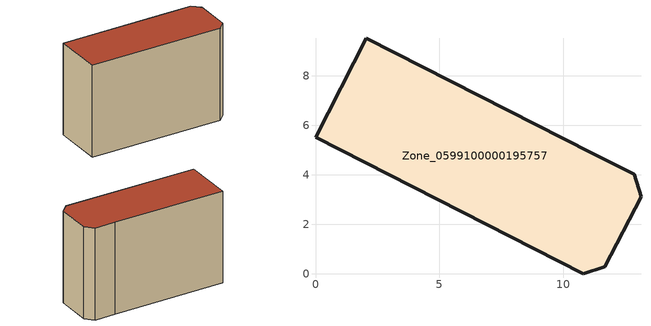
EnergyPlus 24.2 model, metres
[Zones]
Zone_0599100000195757
 floor ground (C_G): 10.81,0 0,5.52 2.04,9.52 11.16,4.87 12.87,4.03 13.14,3.12 11.68,0.28 z4.01
 wall outside (C_F): 11.68,0.28 13.14,3.12 12.87,4.03 11.16,4.87 2.04,9.52 0,5.52 10.81,0 11.68,0.28 z4.01:12.41
 roof outside (C_R): 11.16,4.87 2.04,9.52 0,5.52 10.81,0 11.68,0.28 13.14,3.12 12.87,4.03 z12.41
[BUILDING]
Pand.0599100000195757: North Axis=0; Terrain=City; Loads Convergence Tolerance Value=0.04; Temperature Convergence Tolerance Value=0.4; Solar Distribution=FullExterior; Maximum Number of Warmup Days=25; Minimum Number of Warmup Days=1
[Site:Location]
Rotterdam.The.Hague.AP_ZH_NLD Design_Conditions: Latitude=51.96; Longitude=4.45; Time Zone=1; Elevation=-4.5
[SITE:GROUNDTEMPERATURE:BUILDINGSURFACE]
18, 18, 18, 18, 18, 18, 18, 18, 18, 18, 18, 18
[MATERIAL] Thermal Absorptance=0.9; Solar Absorptance=0.7; Visible Absorptance=0.7
Name | Roughness | Thickness | Conductivity | Density | Specific Heat
G.TI.1992-2005 | MediumSmooth | 0.15 | 0.06 | 540 | 1210
F.TI.1992-2005 | Rough | 0.3 | 0.12 | 1920 | 840
R.TI.1992-2005 | MediumRough | 0.2 | 0.08 | 1500 | 1000
[CONSTRUCTION]
C_G: G.TI.1992-2005
C_F: F.TI.1992-2005
C_R: R.TI.1992-2005
[ZONE]
Zone_0599100000195757: Type=1; Multiplier=1; Ceiling Height=Autocalculate; Volume=Autocalculate; Floor Area=autocalculate; Part of Total Floor Area=Yes
[ZONEINFILTRATION:DESIGNFLOWRATE]
Infil_Zone_0599100000195757: Zone or ZoneList or Space or SpaceList=Zone_0599100000195757; Schedule=AlwaysOn; Design Flow Rate Calculation Method=Flow/Area; Flow Rate per Floor Area=0.0015; Constant Term Coefficient=1; Temperature Term Coefficient=0; Velocity Term Coefficient=0; Velocity Squared Term Coefficient=0
[HVACTEMPLATE:ZONE:IDEALLOADSAIRSYSTEM]
Zone_0599100000195757: Maximum Heating Supply Air Temperature=50; Minimum Cooling Supply Air Temperature=13; Maximum Heating Supply Air Humidity Ratio=0.0156; Minimum Cooling Supply Air Humidity Ratio=0.0077; Heating Limit=NoLimit; Cooling Limit=NoLimit; Dehumidification Control Type=ConstantSensibleHeatRatio; Cooling Sensible Heat Ratio=0.7; Dehumidification Setpoint=60; Humidification Control Type=None; Humidification Setpoint=30; Outdoor Air Method=None; Outdoor Air Flow Rate per Person=0.00944; Outdoor Air Flow Rate per Zone Floor Area=0; Outdoor Air Flow Rate per Zone=0; Demand Controlled Ventilation Type=None; Outdoor Air Economizer Type=NoEconomizer; Heat Recovery Type=None; Sensible Heat Recovery Effectiveness=0.7; Latent Heat Recovery Effectiveness=0.65
[ZONECONTROL:THERMOSTAT]
ThermostatControl_Zone_0599100000195757: Zone or ZoneList=Zone_0599100000195757; Control Type Schedule=DualSetpointControlType; Control 1=Thermostat_Zone_0599100000195757; Temperature Difference Between Cutout And Setpoint=0
[THERMOSTATSETPOINT:DUALSETPOINT]
Thermostat_Zone_0599100000195757: Heating Setpoint Temperature Schedule=HeatingSetpoint_Zone_0599100000195757; Cooling Setpoint Temperature Schedule=CoolingSetpoint_Zone_0599100000195757
[SCHEDULE:COMPACT]
HeatingSetpoint_Zone_0599100000195757: Through: 12/31, For: AllDays, Until: 24:00, 21
CoolingSetpoint_Zone_0599100000195757: Through: 12/31, For: AllDays, Until: 24:00, 24
DualSetpointControlType: Through: 12/31, For: AllDays, Until: 24:00, 4
AlwaysOn: Through: 12/31, For: AllDays, Until: 24:00, 1
